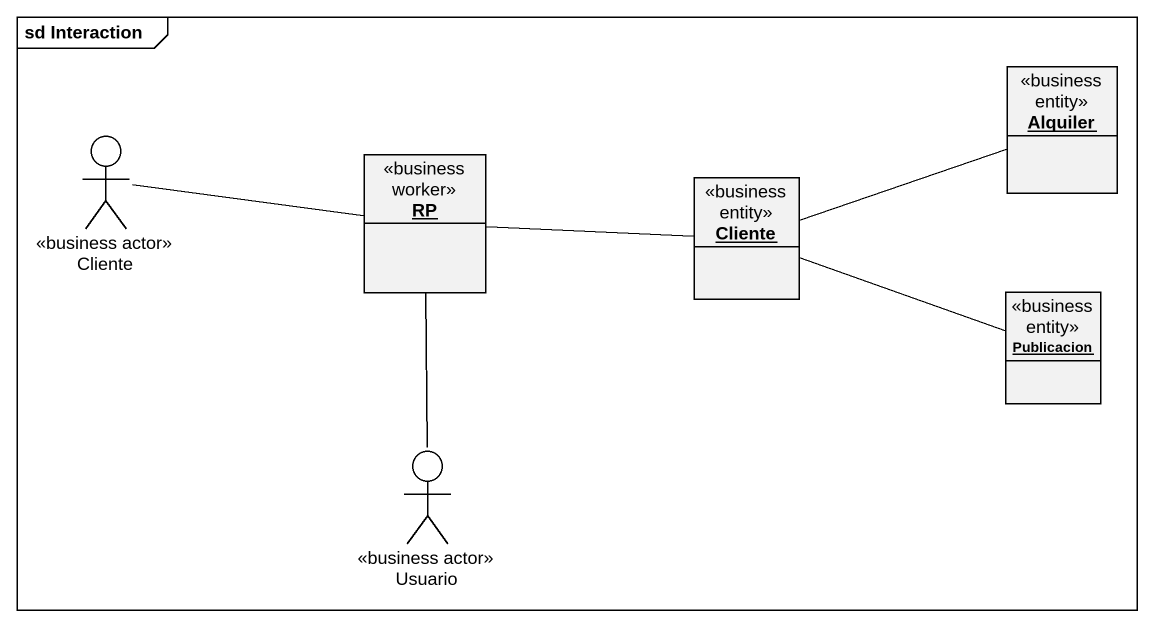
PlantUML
@startuml
mainframe sd Interaction
allowmixing
hide circle
hide empty members
object Alquiler <<business entity>>
actor Cliente <<business actor>>
object RP <<business worker>>
object "Cliente" as Cliente_2 <<business entity>>
object Publicacion <<business entity>>
actor Usuario <<business actor>>
Cliente -right- RP
Cliente_2 -right- Alquiler
Cliente_2 -left- RP
Cliente_2 -right- Publicacion
Usuario -up- RP
@enduml
